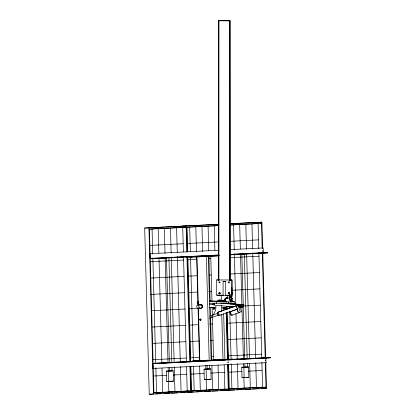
<?xml version="1.0" encoding="UTF-8"?>
<svg xmlns="http://www.w3.org/2000/svg" width="415" height="415" viewBox="0 0 415 415"><rect width="100%" height="100%" fill="white"/><g stroke="black" fill="none" stroke-linecap="round" stroke-linejoin="round"><path stroke-width="0.62" d="M229.396 296.497L229.396 296.077L231.534 296.077L231.565 294.8L229.422 294.8L229.396 296.497L231.938 296.497L231.959 279.969L216.713 279.969M229.422 294.8L229.422 295.221L225.61 295.215M231.534 296.077L231.565 292.684L231.969 292.684L231.964 287.595L231.648 287.595L231.648 292.777L231.964 292.777M231.938 296.497L231.969 292.684L231.648 292.777M231.565 292.684L231.534 293.955L231.938 293.96L231.969 292.684M239.19 312.78A2.018 0.695 70.5 0 1 237.821 311.26L236.348 305.622L236.721 307.142M238.22 305.772L238.262 304.942L239.087 304.906L239.642 305.699L241.157 310.513A2.018 0.695 70.5 0 1 240.954 312.163A2.018 0.695 70.5 0 1 239.73 310.581L238.22 305.772L236.306 306.446M231.186 299.355L231.124 300.657M229.645 299.614L229.926 299.251L231.072 299.298M233.292 306.867L213.969 305.077L214.104 303.183M214.223 303.173L213.969 305.077M220.593 303.142L242.5 305.17L243.875 305.092L243.901 304.776L242.521 304.854L242.313 307.702L242.614 305.165M149.779 255.806L149.789 256.257M231.311 300.367L231.046 300.683M241.307 306.457L240.923 306.078M241.214 306.488L241.058 306.078M241.411 306.903L240.907 305.326L238.843 305.969L239.154 307.24L239.647 307.531L241.426 306.898L240.923 306.659L240.57 305.43L240.892 305.326M229.687 299.412L229.734 300.6L231.046 300.642M230.434 313.092L230.507 313.839M212.688 304.221L212.49 304.475L212.833 304.117M152.886 365.631L152.912 366.497M230.802 297.664L232.395 298.095L232.395 301.083L231.539 301.923L226.476 301.923A2.018 2.018 0 0 1 226.476 297.934M231.539 301.923L232.395 301.083M214.846 308.355L213.372 308.869L214.711 308.537M230.143 297.508C229.272 297.488 231.985 297.7 230.61 297.446A0.991 0.991 0 0 1 231.43 298.292M214.124 308.314L214.524 308.096M214.788 308.267L213.087 308.246M238.262 304.942L217.273 312.391L217.605 313.911A1.499 0.514 70.5 0 0 218.357 315.499A1.499 0.514 70.5 0 0 218.933 315.244M218.015 312.355L236.534 305.793M239.087 304.906L237.136 305.585M209.674 316.204L217.891 313.294M238.869 305.959L240.627 305.336M238.853 306.27L240.607 305.653M239.154 307.24L240.923 306.659M239.372 307.541L241.125 306.924M209.762 318.274L218.565 315.156M219.81 315.281L237.8 308.905M230.958 311.535L237.816 309.108M232.198 315.167L239.056 312.734A1.919 0.659 70.5 0 1 237.977 311.546A1.919 0.659 70.5 0 1 237.577 309.429M214.897 309.128L213.066 309.165M201.016 304.828C195.221 302.981 195.185 310.347 201.031 308.039M197.815 308.205C199.397 308.023 199.35 305.191 197.794 304.989M214.622 308.293L213.352 308.039M223.078 295.475L223.078 281.422L224.442 281.396L225.713 281.422L225.713 295.475M225.651 295.589L223.379 295.553M218.56 300.47L218.103 300.595L221.999 300.693M218.098 300.559L218.523 300.522M222.845 300.678L221.527 300.652L223.41 300.678L222.705 300.662M218.523 301.425L218.098 301.461L219.4 301.632M218.14 301.508L218.56 301.477M225.677 307.977L224.582 307.997M229.926 299.293L231.031 299.293M228.043 364.443L228.753 390.313L149.234 394.25L144.674 228.032L218.658 224.256M229.609 223.701L261.927 222.17L262.654 248.689M144.674 228.032L219.089 224.354M229.396 223.83L261.927 222.17M149.006 229.111L169.839 228.048M171.068 227.985L182.719 227.389L183.394 251.879M187.243 227.161L218.513 225.563M229.869 224.987L251.34 223.893M186.802 251.858L186.128 227.259L149.426 229.132L150.1 253.731M218.606 225.604L187.061 227.213L187.736 251.812M229.946 225.029L261.497 223.42L262.187 248.663M149.452 245.436L183.171 243.719M187.082 243.517L218.959 241.893M229.708 241.343L258.535 239.875M218.617 255.427L150.028 258.794L149.893 253.715L218.944 250.193M229.562 249.659L263.12 247.947L263.25 252.709L229.692 254.421M149.893 253.715L150.183 253.705L150.313 258.467L218.721 254.981M150.313 258.467L218.612 255.106M229.583 254.551L267.659 252.605L267.665 252.927L229.588 254.867M151.968 258.695L159.064 258.332M160.999 258.234L166.809 257.938M169.393 257.808L175.197 257.513M177.132 257.409L183.591 257.082M185.526 256.984L190.044 256.755M193.914 256.558L199.724 256.257M201.659 256.159L204.237 256.029M210.047 255.733L215.857 255.438M217.792 255.339L219.084 255.272M229.407 254.748L231.99 254.613M234.574 254.483L240.378 254.188M242.313 254.089L248.767 253.757M250.707 253.658L256.512 253.363M259.095 253.233L267.665 252.927M219.011 255.977L189.66 257.217L189.65 256.901L219.001 255.661M189.66 257.217L192.233 257.082M194.806 256.952L197.384 256.823M149.898 261.766L183.617 260.044M187.533 259.847L196.71 259.375M208.978 258.753L210.82 258.659M229.542 257.705L258.986 256.2M150.349 278.092L184.063 276.374M187.979 276.172L197.161 275.705M209.43 275.078L211.271 274.984M229.988 274.03L259.432 272.531M150.795 294.422L184.514 292.7M188.426 292.502L197.607 292.03M208.652 291.47L211.717 291.314M231.663 290.298L259.878 288.856M198.723 303.137L197.467 303.116L197.457 301.508L198.744 301.446M231.964 301.311L233.157 301.254L231.969 301.238M197.467 303.116L198.754 303.049M231.072 301.715L234.288 301.555L234.299 303.158L209.383 303.318M209.383 304.397L214.529 304.138M209.399 307.614L214.55 307.349M151.247 310.747L184.96 309.03M188.877 308.827L198.059 308.361L199.506 361.112M209.098 307.795L211.551 307.671M226.611 306.903L232.727 306.592M241.924 306.125L260.329 305.186M152.305 327.046L185.412 325.355M189.323 325.158L198.505 324.686M209.549 324.125L212.615 323.97M227.062 323.233L260.776 321.511M152.751 343.371L185.858 341.685M189.774 341.483L198.951 341.016M209.995 340.45L213.061 340.295M227.508 339.558L261.227 337.841M153.197 359.701L186.309 358.01M190.22 357.813L199.402 357.341M211.671 356.718L213.512 356.625M227.954 355.888L261.673 354.166M227.332 359.592L232.976 359.457L232.965 359.141L202.069 360.718L202.079 361.034L192.679 361.252L192.669 360.936L199.75 360.578M206.188 360.246L208.117 360.147M211.339 359.987L215.841 359.758M192.679 361.252L197.182 361.024M222.819 359.753L224.925 359.655L223.664 313.724M200.803 361.263L153.094 363.696L153.223 368.463L152.928 368.468L152.787 363.39L197.275 361.117M226.932 359.608L231.446 359.374M232.737 359.312L270.321 357.523L270.326 357.839L153.094 363.696M152.787 363.39L270.321 357.523M203.381 361.133L209.186 360.837M211.764 360.708L216.921 360.443M219.499 360.313L225.304 360.018M227.882 359.883L270.326 357.839M152.928 368.468L266.051 362.71L265.922 357.943M169.911 370.953L173.205 370.844L173.491 381.141L166.648 381.432L166.363 371.129L171.079 370.891M207.542 369.034L210.836 368.925L211.121 379.222L204.279 379.512L203.998 369.215L208.709 368.971M245.275 367.109L248.575 367L248.855 377.297L242.012 377.588L241.732 367.291L246.443 367.047M173.205 370.844L168.49 371.083L168.775 381.385M210.836 368.925L206.125 369.163L206.405 379.466M248.575 367L243.859 367.239L244.145 377.541M153.036 376.057L166.514 375.373M173.263 375.025L186.755 374.34M190.672 374.138L204.144 373.453M210.893 373.106L224.385 372.421M228.406 372.214L241.878 371.529M248.626 371.186L262.119 370.496M166.648 381.432L173.491 381.141M204.279 379.512L211.121 379.222M242.012 377.588L244.959 377.437M153.493 392.714L187.212 390.992L186.548 366.803M191.735 390.764L224.842 389.073L224.178 364.884M228.862 388.871L262.581 387.148L261.896 362.331M153.529 392.803L156.107 392.673M159.324 392.507L163.832 392.279M167.696 392.082L172.204 391.853M176.064 391.656L180.572 391.423M183.793 391.262L190.625 391.029L189.951 366.435M188.586 391.018L187.3 391.08L188.514 391.055M192.451 390.821L196.959 390.588M200.819 390.391L204.683 390.193M208.548 389.996L213.056 389.768M216.915 389.571L221.423 389.343M232.763 388.762L237.266 388.533M241.131 388.336L245.639 388.108M249.503 387.911L254.011 387.683M257.227 387.517L265.989 387.185L265.315 362.591M190.625 391.029L153.924 392.901L153.249 368.302M227.581 364.515L228.255 389.109L191.554 390.982L190.879 366.383M265.989 387.185L229.293 389.057L228.613 364.458M149.234 394.25L153.062 394.053M155.615 393.923L161.352 393.633M163.904 393.503L169.647 393.207M171.561 393.114L177.936 392.787M179.851 392.689L185.593 392.398M187.507 392.3L193.883 391.973M195.797 391.874L202.172 391.553M204.087 391.454L210.467 391.127M212.381 391.029L218.119 390.738M220.671 390.608L266.492 388.388L265.782 362.518M224.603 390.406L226.517 390.308M228.432 390.214L234.807 389.887M236.721 389.789L243.102 389.462M245.011 389.369L250.753 389.073M252.668 388.974L259.043 388.653M260.957 388.554L266.492 388.388M240.757 306.135L241.26 306.114M222.378 300.657L221.838 300.657M210.711 255.868C209.476 255.91 212.081 255.837 210.836 255.863M213.735 359.904C212.568 359.945 215.11 359.878 213.86 359.904M196.3 360.796C195.143 360.837 197.659 360.77 196.425 360.791M196.311 361.112C195.071 361.154 197.675 361.086 196.435 361.107M218.778 300.066L220.666 300.092L219.841 300.071M220.604 300.491L219.11 300.491M257.845 223.503L259.064 223.478M260.278 223.446L261.497 223.42M182.304 226.113L186.558 226.014L187.269 251.884M182.481 227.347L186.128 227.259M262.825 247.952L263.12 247.947M263.25 252.709L267.659 252.605M212.667 255.723L215.795 255.65M217.242 255.619L219.13 255.578M210.732 255.822L218.881 255.63M202.012 256.309L208.273 256.164L211.136 360.313M199.454 256.423L196.943 256.48L198.277 304.999M201.763 256.366L206.343 256.263L209.202 360.412L199.807 360.635L198.365 308.236M224.821 359.333L232.965 359.141M221.792 359.727L224.925 359.655M206.12 360.433L208.2 360.386M192.669 360.936L202.069 360.718M265.761 362.715L266.051 362.71M241.732 367.291L244.943 367.182L244.855 363.955M203.998 369.215L207.204 369.106L207.101 365.236M166.363 371.129L169.574 371.026L169.486 367.799M246.728 377.349L248.855 377.297M224.608 389.197L228.255 389.109M188.083 392.305L191.123 392.232L190.412 366.362M209.974 300.968C211.214 301.015 208.688 300.948 209.855 300.994M230.387 296.014L230.984 296.035L230.268 296.045M230.429 299.267L230.527 299.277M220.515 300.47L221.968 300.413M224.717 307.909L222.061 307.94L224.25 307.992M218.959 300.465L219.338 300.481M218.622 280.317L218.601 20.75L229.988 20.75L230.092 280.436M218.601 20.75L230.071 20.869M219.229 279.866L216.687 279.866L216.718 295.221L223.706 295.221M229.396 279.866L231.944 279.871L231.944 295.117M216.692 295.112L218.601 295.122M223.768 295.324L218.622 295.205M225.667 295.324L229.822 295.319M232.395 298.774L231.539 297.934L226.476 297.887A2.018 2.018 0 0 0 226.476 301.876M221.952 300.465L225.205 300.429M219.94 300.507L219.618 300.507M217.662 301.103C216.423 301.119 219.047 301.14 217.787 301.103M209.373 301.715L226.564 301.845M224.245 307.93L223.151 307.951L223.929 307.987M230.377 297.073C229.111 297.047 231.746 297.078 230.475 297.052M223.55 300.465L225.21 300.476M218.534 300.636L225.241 300.725M223.586 300.766L225.246 300.776M223.586 301.669L225.246 301.684M225.241 301.731L220.547 301.617M224.11 308.018L226.761 307.987L224.577 307.935M219.608 300.087L218.778 300.066M222.357 300.273C219.851 300.211 225.091 300.315 222.58 300.258M222.544 300.657L222.824 300.662M209.668 300.927L218.451 301.077M197.457 301.508L198.712 301.529M214.021 308.148L214.337 308.153M222.233 300.668L221.968 300.662M221.999 301.7L218.539 301.539M224.899 307.94L225.677 307.966M230.201 300.673L230.475 299.288M231.715 301.425L234.288 301.555M228.437 303.344L243.901 304.776M223.192 303.064L242.521 304.854M230.346 303.837L231.637 303.956M234.859 304.257L236.145 304.377M239.367 304.672L240.653 304.792M242.588 304.973L243.875 305.092M239.849 307.458L242.427 307.697M213.258 308.304L213.694 308.387M225.713 281.422L223.078 281.422M213.014 307.401L213.279 307.551M232.395 298.727L231.539 297.934M231.217 299.345L231.316 299.614M218.97 20.869L218.913 280.322M212.942 307.282L213.16 307.608M212.734 307.199L213.004 307.671M218.399 311.992L218.726 313.512A1.499 0.514 70.5 0 0 219.483 315.099A1.499 0.514 70.5 0 0 220.054 314.845M262.897 250.494L262.965 253.036M262.778 253.212L265.657 357.989M262.311 253.192L265.19 358.057M258.778 248.668L258.089 223.545L251.952 223.861L252.642 248.979M258.882 252.434L261.777 357.938M252.745 252.745L255.645 358.249M255.765 362.643L256.444 387.465M245.82 224.173L246.51 249.291M246.629 253.69L249.508 358.56M249.648 363.587L250.312 387.776M244.285 253.492L247.174 358.669M247.299 363.187L247.402 367.057M241.841 254.26L244.71 358.793M239.683 224.484L240.358 248.979M240.498 254.001L241.893 304.869M241.961 307.38L243.377 358.876M243.512 363.898L243.615 367.664M243.88 377.199L244.176 388.087M233.552 224.8L234.242 249.918M234.345 253.684L235.741 304.553M235.985 313.346L237.24 359.188M237.359 363.582L238.044 388.399M229.946 255.101L229.952 255.422M229.35 295.444L229.417 297.96M229.661 306.747L229.692 308.003M229.78 311.146L231.108 359.499M231.228 363.898L231.907 388.715M227.015 306.203L227.104 309.44M227.176 312.028L228.473 359.281M226.585 307.52L226.637 309.46M226.73 312.697L228.022 359.909M228.146 364.437L228.857 390.308M226.481 307.525L226.533 309.466M226.621 312.702L227.918 359.914M226.014 307.551L226.071 309.491M226.159 312.728L227.436 359.333M223.503 307.904L223.571 310.493M221.216 295.065L221.377 300.885M221.501 305.414L221.662 311.234M221.75 314.471L222.99 359.753L213.59 359.976L212.402 316.635M214.218 225.786L214.892 250.276M218.046 365.195L218.71 389.389M210.753 256.47L211.977 301.108M212.153 307.577L212.366 315.338M208.086 226.097L208.755 250.587M208.911 256.242L210.135 300.828M210.327 307.733L210.55 315.898M210.602 317.781L211.754 359.857M211.909 365.511L212.573 389.701M209.565 365.112L209.668 368.982M201.949 226.408L202.639 251.526M205.762 365.195L205.882 369.589M206.141 379.123L206.442 390.012M199.05 256.678L199.06 256.994M195.818 226.72L196.508 251.843M196.643 256.864L197.867 301.451M197.903 302.706L197.971 305.222M199.641 366.134L200.305 390.323M189.681 227.036L190.355 251.526M190.511 257.181L193.369 361.424M193.509 366.45L194.173 390.639M187.876 256.989L190.755 361.854M187.393 256.408L190.288 361.833M186.926 256.392L189.826 361.901M183.529 256.906L186.408 361.781M176.588 227.705L177.278 252.823M177.381 256.589L180.276 362.093M180.395 366.487L181.08 391.304M170.451 228.017L171.141 253.134M171.245 256.901L174.144 362.404M174.264 366.803L174.943 391.62M168.936 257.98L171.805 362.513M171.95 367.674L172.038 370.901M166.477 258.104L169.346 362.637M164.319 228.328L165.009 253.446M165.129 257.845L168.008 362.715M168.148 367.742L168.251 371.508M168.511 381.043L168.812 391.931M158.182 228.639L158.857 253.134M158.997 258.156L161.876 363.032M162.011 368.053L162.675 392.242M154.722 258.363L154.728 258.685M157.487 363.275L157.498 363.597M152.051 228.956L152.741 254.073M152.845 257.84L155.739 363.343M155.858 367.737L156.543 392.559M150.225 258.26L153.125 363.773M148.928 227.934L153.493 394.151M228.494 301.845L228.504 303.453M216.267 301.83L216.277 303.438M231.648 287.595L231.648 292.684M227.539 295.812L227.544 298.318M229.988 20.75L230.009 280.317M229.822 280.431L229.723 20.755L229.739 280.317M218.684 20.869L218.705 280.436M215.945 305.938A13.986 12.932 87.1 0 1 209.814 318.196M213.46 304.076A1.904 1.764 87.1 0 1 214.337 303.801M215.318 307.333A1.904 1.764 87.1 0 1 214.897 307.536M199.983 305.279A1.271 1.178 87.1 0 1 201.156 305.248M201.405 305.445A1.271 1.178 87.1 0 1 201.726 306.011M201.638 306.976A1.271 1.178 87.1 0 1 201.457 307.245M199.319 305.046A1.904 1.764 87.1 0 1 201.809 304.989A1.904 1.764 87.1 0 1 201.882 307.681A1.904 1.764 87.1 0 1 199.392 307.743M199.594 305.03A1.904 1.764 87.1 0 1 202.567 305.819A1.904 1.764 87.1 0 1 200.471 308.2M200.046 308.018A1.904 1.764 87.1 0 1 199.672 307.728M229.464 299.749A0.991 0.991 0 0 1 230.071 298.966M226.927 301.798A1.919 1.919 0 0 1 225.952 301.606M225.537 301.332A1.919 1.919 0 0 1 227.633 298.157M226.927 301.617A1.919 1.919 0 0 1 225.952 301.43M225.537 301.155A1.919 1.919 0 0 1 225.345 298.447A1.919 1.919 0 0 1 228.053 298.255M229.355 298.079A1.499 1.499 0 0 1 230.802 297.69M229.531 298.089A0.991 0.991 0 0 1 230.32 297.488L230.579 297.493A0.991 0.991 0 0 1 231.363 298.1M229.464 298.276A0.991 0.991 0 0 1 230.071 297.493M218.472 315.161A0.991 0.342 70.5 0 1 217.911 314.357L217.839 314.114A0.991 0.342 70.5 0 1 217.787 313.875M239.362 312.36A2.018 0.695 70.5 0 1 239.299 312.614M232.436 314.84A1.919 0.659 70.5 0 1 230.932 313.512A1.919 0.659 70.5 0 1 231.363 311.696M231.669 315.301A1.919 0.659 70.5 0 1 230.185 313.512A1.919 0.659 70.5 0 1 230.688 311.94M239.294 312.412A1.919 0.659 70.5 0 1 239.201 312.63M237.115 308.215A1.499 0.514 70.5 0 1 236.955 307.878M227.96 362.077C228.162 363.753 228.535 360.92 227.96 362.077M265.413 360.168C265.621 361.833 265.979 359.037 265.413 360.168M239.341 306.353C239.688 307.453 240.155 305.616 239.341 306.353M239.849 306.431C239.325 307.349 239.32 305.539 239.849 306.431M239.72 306.317C240.026 307.484 240.601 305.539 239.72 306.317M214.062 307.562L214.373 307.551L214.073 307.567M230.185 301.581L230.745 301.581L230.216 301.575M230.05 296.455L230.984 296.46L230.05 296.455M202.323 256.314L201.913 256.325L202.323 256.309M228.541 282.76A0.633 0.633 0 0 0 229.604 282.475A0.633 0.633 0 0 0 228.826 281.697A0.633 0.633 0 0 0 228.541 282.76M228.541 293.701A0.633 0.633 0 0 0 229.604 293.415A0.633 0.633 0 0 0 228.821 292.632A0.633 0.633 0 0 0 228.535 293.695A0.633 0.633 0 0 0 229.599 293.41A0.633 0.633 0 0 0 228.826 292.637A0.633 0.633 0 0 0 228.541 293.701M219.136 282.719A0.576 0.576 0 0 0 220.095 282.459A0.576 0.576 0 0 0 219.395 281.759A0.576 0.576 0 0 0 219.136 282.719M219.089 293.695A0.633 0.633 0 0 0 220.152 293.41A0.633 0.633 0 0 0 219.374 292.632A0.633 0.633 0 0 0 219.089 293.695A0.633 0.633 0 0 0 220.157 293.421A0.633 0.633 0 0 0 219.379 292.642A0.633 0.633 0 0 0 219.094 293.706M199.931 319.28A0.633 0.591 86.9 0 0 200.3 320.307A0.633 0.591 86.9 0 0 200.943 319.457A0.633 0.591 86.9 0 0 199.931 319.28M199.895 319.389A0.633 0.591 86.9 0 0 200.435 320.328A0.633 0.591 86.9 0 0 200.922 319.363A0.633 0.591 86.9 0 0 199.895 319.389"/></g></svg>
